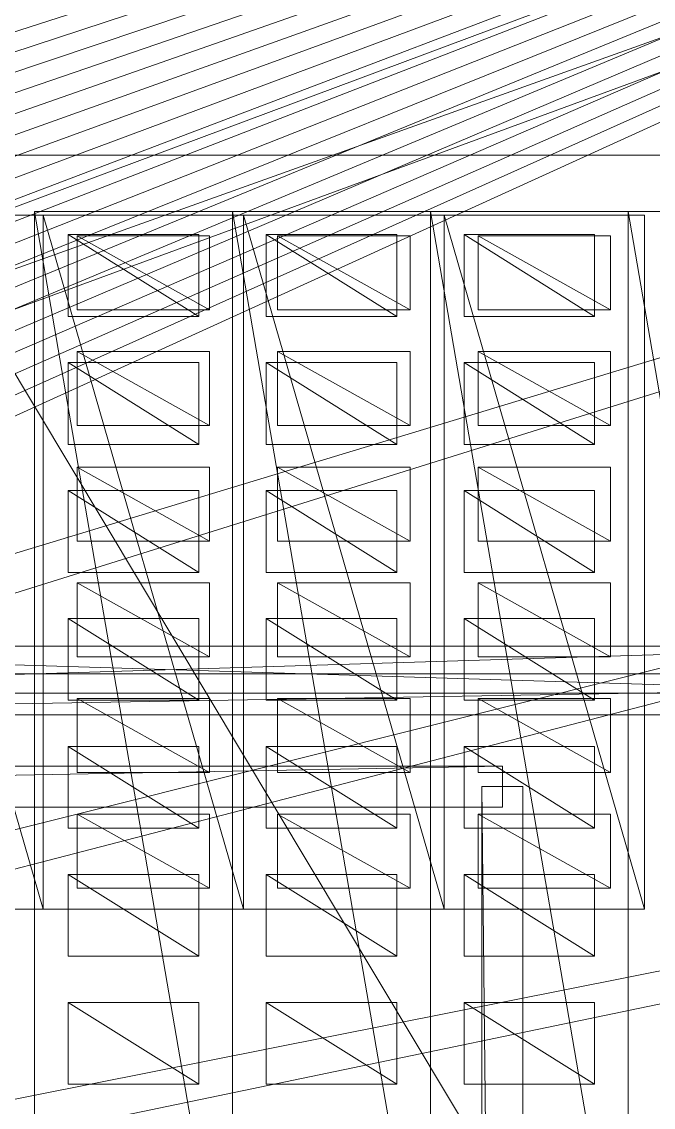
# Model space of a CAD drawing. Header units: millimetres. Extents: x -207 to 60078, y -249 to 35796.
# Drawn here: x 39077 to 42151, y 22856 to 28140 of the extents above; entities that cross this region are included whole.
import ezdxf

# ---------------------------------------------------------------- set-up
doc = ezdxf.new("R2010")
doc.units = ezdxf.units.MM
for name, color, linetype, lineweight, true_color in [('F01_SLABS', 7, 'Continuous', 18, 0xa6b7af), ('F01_WALLS', 7, 'Continuous', 18, 0xc4ccd5), ('F02_SLABS', 7, 'Continuous', 18, 0xa6b7af), ('F02_WALLS', 7, 'Continuous', 18, 0xc4ccd5), ('F03_SEATING', 7, 'Continuous', 18, 0xac5052), ('F03_SLABS', 7, 'Continuous', 18, 0xa6b7af), ('F04_SEATING', 7, 'Continuous', 18, 0xac5052), ('F04_SLABS', 7, 'Continuous', 18, 0xa6b7af), ('F07_SLABS', 7, 'Continuous', 18, 0xa6b7af), ('F07_WALLS', 7, 'Continuous', 18, 0xc4ccd5), ('F08_SLABS', 7, 'Continuous', 18, 0xa6b7af)]:
    doc.layers.add(name, color=color, linetype=linetype, lineweight=lineweight, true_color=true_color)

msp = doc.modelspace()

# ---------------------------------------------------------------- meshes
at = {"layer": 'F01_SLABS'}
mesh = msp.add_polyface(dxfattribs=at)
corners = [(20499.3, 19563.1, -240), (20406.2, 19899.4, -240), (60000, 31910.1, -240), (20499.3, 19563.1), (60000, 31910.1), (20406.2, 19899.4), (20296.7, 20230.8, -240), (60000, 34436.8, -240), (60000, 34436.8), (20296.7, 20230.8), (20171.1, 20556.3, -240), (56562.5, 35630.1, -240), (56562.5, 35630.1), (20171.1, 20556.3), (20029.7, 20875.4, -240), (51226.1, 35630.1, -240), (51226.1, 35630.1), (20029.7, 20875.4), (19872.8, 21187.1, -240), (46893.9, 35630.1, -240), (46893.9, 35630.1), (19872.8, 21187.1), (19700.8, 21490.7, -240), (43291.1, 35630.1, -240), (43291.1, 35630.1), (19700.8, 21490.7), (19514.1, 21785.5, -240), (40234.1, 35630.1, -240), (40234.1, 35630.1), (19514.1, 21785.5), (19313.2, 22070.8, -240), (37595.9, 35630.1, -240), (37595.9, 35630.1), (19313.2, 22070.8), (19098.5, 22345.9, -240), (35285.4, 35630.1, -240), (35285.4, 35630.1), (19098.5, 22345.9), (18870.6, 22610.1, -240), (33236, 35630.1, -240), (33236, 35630.1), (18870.6, 22610.1), (18630, 22862.9, -240), (31397.3, 35630.1, -240), (31397.3, 35630.1), (18630, 22862.9), (18377.2, 23103.5, -240), (29730.8, 35630.1, -240), (29730.8, 35630.1), (18377.2, 23103.5), (18113, 23331.4, -240), (28206.3, 35630.1, -240), (28206.3, 35630.1), (18113, 23331.4), (26800.1, 35630.1, -240), (26800.1, 35630.1), (17837.9, 23546.1, -240), (25492.7, 35630.1, -240), (17837.9, 23546.1), (25492.7, 35630.1), (17552.6, 23747, -240), (24268.4, 35630.1, -240), (17552.6, 23747), (24268.4, 35630.1), (17257.8, 23933.7, -240), (23114.1, 35630.1, -240), (17257.8, 23933.7), (23114.1, 35630.1), (22018.9, 35630.1, -240), (22018.9, 35630.1), (20973.5, 35630.1), (20406.2, 15771.8), (60000, 6213.7), (20499.3, 16108.1)]
mesh.append_faces([[corners[k] for k in face] for face in [(0, 1, 2), (3, 4, 5), (1, 6, 7), (5, 8, 9), (6, 10, 11), (9, 12, 13), (10, 14, 15), (13, 16, 17), (14, 18, 19), (17, 20, 21), (18, 22, 23), (21, 24, 25), (22, 26, 27), (25, 28, 29), (26, 30, 31), (26, 31, 27), (29, 28, 32), (29, 32, 33), (30, 34, 35), (30, 35, 31), (33, 32, 36), (33, 36, 37), (34, 38, 39), (34, 39, 35), (37, 36, 40), (37, 40, 41), (38, 42, 43), (38, 43, 39), (41, 40, 44), (41, 44, 45), (39, 43, 44), (39, 44, 40), (42, 46, 47), (42, 47, 43), (45, 44, 48), (45, 48, 49), (43, 47, 48), (43, 48, 44), (46, 50, 51), (46, 51, 47), (49, 48, 52), (49, 52, 53), (47, 51, 52), (47, 52, 48), (50, 54, 51), (53, 52, 55), (51, 54, 55), (51, 55, 52), (56, 57, 54), (58, 55, 59), (54, 57, 59), (54, 59, 55), (60, 61, 57), (62, 59, 63), (57, 61, 63), (57, 63, 59), (64, 65, 61), (66, 63, 67), (61, 65, 67), (61, 67, 63), (65, 68, 69), (65, 69, 67), (68, 70, 69), (71, 72, 73)]])
mesh = msp.add_polyface(dxfattribs=at)
corners = [(20712.3, 17835.6, -240), (20703.8, 18184.5, -240), (60000, 20115, -240), (60000, 17835.6, -240), (20712.3, 17835.6), (60000, 17835.6), (60000, 20115), (20703.8, 18184.5), (20678.1, 18532.5, -240), (60000, 22405.3, -240), (60000, 22405.3), (20678.1, 18532.5), (20635.4, 18878.8, -240), (60000, 24718, -240), (60000, 24718), (20635.4, 18878.8), (20575.7, 19222.6, -240), (60000, 27064.6, -240), (60000, 27064.6), (20575.7, 19222.6), (20499.3, 19563.1, -240), (60000, 29457.5, -240), (60000, 29457.5), (20499.3, 19563.1), (60000, 31910.1, -240), (60000, 31910.1), (20406.2, 19899.4, -240), (60000, 34436.8, -240), (20406.2, 19899.4), (60000, 34436.8), (20296.7, 20230.8, -240), (56562.5, 35630.1, -240), (20296.7, 20230.8), (56562.5, 35630.1), (20171.1, 20556.3, -240), (51226.1, 35630.1, -240), (20171.1, 20556.3), (51226.1, 35630.1), (20029.7, 20875.4, -240), (46893.9, 35630.1, -240), (20029.7, 20875.4), (46893.9, 35630.1), (19872.8, 21187.1, -240), (43291.1, 35630.1, -240), (19872.8, 21187.1), (43291.1, 35630.1), (19700.8, 21490.7, -240), (40234.1, 35630.1, -240), (19700.8, 21490.7), (40234.1, 35630.1), (37595.9, 35630.1, -240), (37595.9, 35630.1), (35285.4, 35630.1, -240), (35285.4, 35630.1), (33236, 35630.1, -240), (33236, 35630.1)]
mesh.append_faces([[corners[k] for k in face] for face in [(0, 1, 2), (0, 2, 3), (4, 5, 6), (4, 6, 7), (3, 2, 6), (3, 6, 5), (1, 8, 9), (1, 9, 2), (7, 6, 10), (7, 10, 11), (2, 9, 10), (2, 10, 6), (8, 12, 13), (8, 13, 9), (11, 10, 14), (11, 14, 15), (9, 13, 14), (9, 14, 10), (12, 16, 17), (12, 17, 13), (15, 14, 18), (15, 18, 19), (13, 17, 18), (13, 18, 14), (16, 20, 21), (16, 21, 17), (19, 18, 22), (19, 22, 23), (17, 21, 22), (17, 22, 18), (20, 24, 21), (23, 22, 25), (21, 24, 25), (21, 25, 22), (26, 27, 24), (28, 25, 29), (24, 27, 29), (24, 29, 25), (30, 31, 27), (32, 29, 33), (27, 31, 33), (27, 33, 29), (34, 35, 31), (36, 33, 37), (31, 35, 37), (31, 37, 33), (38, 39, 35), (40, 37, 41), (35, 39, 41), (35, 41, 37), (42, 43, 39), (44, 41, 45), (39, 43, 45), (39, 45, 41), (46, 47, 43), (48, 45, 49), (43, 47, 49), (43, 49, 45), (47, 50, 51), (47, 51, 49), (50, 52, 53), (50, 53, 51), (52, 54, 55), (52, 55, 53)]])
at = {"layer": 'F01_WALLS'}
mesh = msp.add_polyface(dxfattribs=at)
corners = [(36082.2, 24871.3, 4553.7), (36082.2, 25101.3, 4553.7), (36082.2, 24871.3), (43520.5, 24871.3), (36082.2, 25101.3), (43520.5, 25101.3, 4553.7), (43520.5, 24871.3, 4553.7), (43520.5, 25101.3)]
mesh.append_faces([[corners[k] for k in face] for face in [(0, 1, 2), (3, 0, 2), (2, 1, 4), (4, 3, 2), (0, 5, 1), (6, 0, 3), (6, 5, 0), (1, 5, 4), (7, 3, 4), (4, 5, 7), (7, 6, 3), (5, 6, 7)]])
at = {"layer": 'F02_SLABS'}
mesh = msp.add_polyface(dxfattribs=at)
corners = [(16945.5, 23884.6, 4583.7), (6019.7, 35331.9, 4583.7), (53034.3, 35331.9, 4583.7), (53034.3, 35331.9, 4833.7), (6019.7, 35331.9, 4833.7), (16945.5, 23884.6, 4833.7), (17148.3, 23771.9, 4583.7), (17148.3, 23771.9, 4833.7), (17347.3, 23652.6, 4583.7), (17347.3, 23652.6, 4833.7), (17542.4, 23526.8, 4583.7), (17542.4, 23526.8, 4833.7), (17733.2, 23394.8, 4583.7), (17733.2, 23394.8, 4833.7), (17919.5, 23256.5, 4583.7), (17919.5, 23256.5, 4833.7), (18101.3, 23112.3, 4583.7), (18101.3, 23112.3, 4833.7), (18278.2, 22962.2, 4583.7), (18278.2, 22962.2, 4833.7), (18450.2, 22806.3, 4583.7), (18450.2, 22806.3, 4833.7), (18616.9, 22645, 4583.7), (18616.9, 22645, 4833.7), (18778.3, 22478.2, 4583.7), (18778.3, 22478.2, 4833.7), (18934.1, 22306.3, 4583.7), (18934.1, 22306.3, 4833.7), (19084.3, 22129.3, 4583.7), (19084.3, 22129.3, 4833.7), (19228.5, 21947.6, 4583.7), (53034.3, 32592.9, 4583.7), (53034.3, 32592.9, 4833.7), (19228.5, 21947.6, 4833.7), (19366.7, 21761.2, 4583.7), (19366.7, 21761.2, 4833.7), (19498.8, 21570.4, 4583.7), (19498.8, 21570.4, 4833.7), (19624.5, 21375.4, 4583.7), (19624.5, 21375.4, 4833.7), (19743.8, 21176.3, 4583.7), (20633.2, 18556.4, 4583.7), (20659.7, 18325.8, 4583.7), (20659.7, 18325.8, 4833.7), (20633.2, 18556.4, 4833.7), (20678.7, 18094.6, 4583.7), (20678.7, 18094.6, 4833.7)]
mesh.append_faces([[corners[k] for k in face] for face in [(0, 1, 2), (3, 4, 5), (2, 6, 0), (5, 7, 3), (2, 8, 6), (7, 9, 3), (2, 10, 8), (9, 11, 3), (2, 12, 10), (11, 13, 3), (2, 14, 12), (13, 15, 3), (2, 16, 14), (15, 17, 3), (2, 18, 16), (17, 19, 3), (2, 20, 18), (19, 21, 3), (22, 20, 2), (3, 21, 23), (24, 22, 2), (3, 23, 25), (26, 24, 2), (3, 25, 27), (28, 26, 2), (3, 27, 29), (30, 28, 31), (32, 29, 33), (34, 30, 31), (32, 33, 35), (36, 34, 31), (32, 35, 37), (38, 36, 31), (32, 37, 39), (40, 38, 31), (2, 1, 4, 3), (41, 42, 43, 44), (42, 45, 46, 43)]])
mesh = msp.add_polyface(dxfattribs=at)
corners = [(53034.3, 35331.9, 4583.7), (53034.3, 32592.9, 4583.7), (19084.3, 22129.3, 4583.7), (19084.3, 22129.3, 4833.7), (53034.3, 32592.9, 4833.7), (53034.3, 35331.9, 4833.7), (53321.2, 4099.4, 4583.7), (55083.8, 32592.9, 4583.7), (55083.8, 32592.9, 4833.7), (53321.2, 4099.4, 4833.7), (19624.5, 21375.4, 4833.7), (19743.8, 21176.3, 4833.7), (19856.6, 20973.5, 4583.7), (19743.8, 21176.3, 4583.7), (19856.6, 20973.5, 4833.7), (19962.6, 20767.1, 4583.7), (19962.6, 20767.1, 4833.7), (20061.8, 20557.3, 4583.7), (20061.8, 20557.3, 4833.7), (20154.1, 20344.4, 4583.7), (20154.1, 20344.4, 4833.7), (20239.4, 20128.6, 4583.7), (20239.4, 20128.6, 4833.7), (20317.5, 19910.2, 4583.7), (20317.5, 19910.2, 4833.7), (20388.5, 19689.2, 4583.7), (20388.5, 19689.2, 4833.7), (20452.2, 19466.1, 4583.7), (20452.2, 19466.1, 4833.7), (20508.6, 19241, 4583.7), (20508.6, 19241, 4833.7), (20557.6, 19014.2, 4583.7), (20557.6, 19014.2, 4833.7), (20599.1, 18785.9, 4583.7), (20599.1, 18785.9, 4833.7), (20633.2, 18556.4, 4583.7), (20633.2, 18556.4, 4833.7), (20659.7, 18325.8, 4583.7), (20659.7, 18325.8, 4833.7), (20678.7, 18094.6, 4583.7), (20678.7, 18094.6, 4833.7), (20690.1, 17862.8, 4583.7), (20690.1, 17862.8, 4833.7), (55083.8, 4099.4, 4583.7), (55083.8, 4099.4, 4833.7)]
mesh.append_faces([[corners[k] for k in face] for face in [(0, 1, 2), (3, 4, 5), (6, 1, 7), (8, 4, 9), (4, 10, 11), (12, 13, 1), (4, 11, 14), (15, 12, 1), (4, 14, 16), (17, 15, 1), (4, 16, 18), (19, 17, 1), (4, 18, 20), (21, 19, 1), (4, 20, 22), (23, 21, 1), (4, 22, 24), (25, 23, 1), (4, 24, 26), (27, 25, 1), (4, 26, 28), (29, 27, 1), (4, 28, 30), (31, 29, 1), (4, 30, 32), (33, 31, 1), (4, 32, 34), (35, 33, 1), (4, 34, 36), (37, 35, 1), (4, 36, 38), (39, 37, 1), (4, 38, 40), (41, 39, 1), (4, 40, 42), (43, 7, 8, 44), (7, 1, 4, 8), (1, 0, 5, 4)]])
mesh = msp.add_polyface(dxfattribs=at)
corners = [(55083.8, 32592.9, 4583.7), (55083.8, 4099.4, 4583.7), (53321.2, 4099.4, 4583.7), (53321.2, 4099.4, 4833.7), (55083.8, 4099.4, 4833.7), (55083.8, 32592.9, 4833.7), (53034.3, 32592.9, 4583.7), (20690.1, 17862.8, 4583.7), (20690.1, 17862.8, 4833.7), (53034.3, 32592.9, 4833.7), (19228.5, 13314, 4583.7), (53321.2, 134.1, 4583.7), (53321.2, 134.1, 4833.7), (19228.5, 13314, 4833.7), (19962.6, 14494.5, 4583.7), (20061.8, 14704.2, 4583.7), (20154.1, 14917.1, 4583.7), (20154.1, 14917.1, 4833.7), (20061.8, 14704.2, 4833.7), (20239.4, 15132.9, 4583.7), (20239.4, 15132.9, 4833.7), (20317.5, 15351.4, 4583.7), (20317.5, 15351.4, 4833.7), (20388.5, 15572.3, 4583.7), (20388.5, 15572.3, 4833.7), (20452.2, 15795.5, 4583.7), (20452.2, 15795.5, 4833.7), (20508.6, 16020.6, 4583.7), (20508.6, 16020.6, 4833.7), (20557.6, 16247.4, 4583.7), (20557.6, 16247.4, 4833.7), (20599.1, 16475.7, 4583.7), (20599.1, 16475.7, 4833.7), (20633.2, 16705.2, 4583.7), (20633.2, 16705.2, 4833.7), (20659.7, 16935.7, 4583.7), (20659.7, 16935.7, 4833.7), (20678.7, 17167, 4583.7), (20678.7, 17167, 4833.7), (20690.1, 17398.8, 4583.7), (20690.1, 17398.8, 4833.7), (20693.9, 17630.8, 4583.7), (20693.9, 17630.8, 4833.7), (9708.8, 134.1, 4583.7), (9708.8, 134.1, 4833.7)]
mesh.append_faces([[corners[k] for k in face] for face in [(0, 1, 2), (3, 4, 5), (6, 2, 7), (8, 3, 9), (10, 2, 11), (12, 3, 13), (14, 15, 2), (15, 16, 2), (3, 17, 18), (16, 19, 2), (3, 20, 17), (19, 21, 2), (3, 22, 20), (21, 23, 2), (3, 24, 22), (23, 25, 2), (3, 26, 24), (25, 27, 2), (3, 28, 26), (27, 29, 2), (3, 30, 28), (29, 31, 2), (3, 32, 30), (31, 33, 2), (3, 34, 32), (33, 35, 2), (3, 36, 34), (35, 37, 2), (3, 38, 36), (37, 39, 2), (3, 40, 38), (7, 2, 41), (42, 3, 8), (39, 41, 2), (3, 42, 40), (43, 11, 12, 44), (11, 2, 3, 12), (2, 1, 4, 3)]])
at = {"layer": 'F02_WALLS'}
mesh = msp.add_polyface(dxfattribs=at)
corners = [(35900.8, 24966.6, 4833.7), (47582.7, 24966.6, 4833.7), (35900.8, 24766.6, 4833.7), (35900.8, 24766.6, 9511.3), (47582.7, 24966.6, 9511.3), (35900.8, 24966.6, 9511.3), (47582.7, 24766.6, 4833.7), (47582.7, 24766.6, 9511.3)]
mesh.append_faces([[corners[k] for k in face] for face in [(0, 1, 2), (3, 4, 5), (6, 2, 1), (4, 3, 7), (2, 6, 7, 3), (6, 1, 4, 7), (1, 0, 5, 4), (0, 2, 3, 5)]])
at = {"layer": 'F03_SEATING'}
mesh = msp.add_polyface(dxfattribs=at)
corners = [(39990.8, 27097.4, 11741.3), (39990.8, 26737.1, 11741.3), (39346.7, 27097.4, 11741.3), (39346.7, 27097.4, 11861.3), (39990.8, 26737.1, 11861.3), (39990.8, 27097.4, 11861.3), (39346.7, 26737.1, 11741.3), (39346.7, 26737.1, 11861.3)]
mesh.append_faces([[corners[k] for k in face] for face in [(0, 1, 2), (3, 4, 5), (6, 2, 1), (4, 3, 7), (2, 6, 7, 3), (6, 1, 4, 7), (1, 0, 5, 4), (0, 2, 3, 5)]])
mesh = msp.add_polyface(dxfattribs=at)
corners = [(40966.8, 27097.4, 11841.3), (40966.8, 26737.1, 11841.3), (40322.6, 27097.4, 11841.3), (40322.6, 27097.4, 11961.3), (40966.8, 26737.1, 11961.3), (40966.8, 27097.4, 11961.3), (40322.6, 26737.1, 11841.3), (40322.6, 26737.1, 11961.3)]
mesh.append_faces([[corners[k] for k in face] for face in [(0, 1, 2), (3, 4, 5), (6, 2, 1), (4, 3, 7), (2, 6, 7, 3), (6, 1, 4, 7), (1, 0, 5, 4), (0, 2, 3, 5)]])
mesh = msp.add_polyface(dxfattribs=at)
corners = [(41942.8, 27097.4, 11941.3), (41942.8, 26737.1, 11941.3), (41298.6, 27097.4, 11941.3), (41298.6, 27097.4, 12061.3), (41942.8, 26737.1, 12061.3), (41942.8, 27097.4, 12061.3), (41298.6, 26737.1, 11941.3), (41298.6, 26737.1, 12061.3)]
mesh.append_faces([[corners[k] for k in face] for face in [(0, 1, 2), (3, 4, 5), (6, 2, 1), (4, 3, 7), (2, 6, 7, 3), (6, 1, 4, 7), (1, 0, 5, 4), (0, 2, 3, 5)]])
mesh = msp.add_polyface(dxfattribs=at)
corners = [(39990.8, 26534.4, 11741.3), (39990.8, 26174.1, 11741.3), (39346.7, 26534.4, 11741.3), (39346.7, 26534.4, 11861.3), (39990.8, 26174.1, 11861.3), (39990.8, 26534.4, 11861.3), (39346.7, 26174.1, 11741.3), (39346.7, 26174.1, 11861.3)]
mesh.append_faces([[corners[k] for k in face] for face in [(0, 1, 2), (3, 4, 5), (6, 2, 1), (4, 3, 7), (2, 6, 7, 3), (6, 1, 4, 7), (1, 0, 5, 4), (0, 2, 3, 5)]])
mesh = msp.add_polyface(dxfattribs=at)
corners = [(40966.8, 26534.4, 11841.3), (40966.8, 26174.1, 11841.3), (40322.6, 26534.4, 11841.3), (40322.6, 26534.4, 11961.3), (40966.8, 26174.1, 11961.3), (40966.8, 26534.4, 11961.3), (40322.6, 26174.1, 11841.3), (40322.6, 26174.1, 11961.3)]
mesh.append_faces([[corners[k] for k in face] for face in [(0, 1, 2), (3, 4, 5), (6, 2, 1), (4, 3, 7), (2, 6, 7, 3), (6, 1, 4, 7), (1, 0, 5, 4), (0, 2, 3, 5)]])
mesh = msp.add_polyface(dxfattribs=at)
corners = [(41942.8, 26534.4, 11941.3), (41942.8, 26174.1, 11941.3), (41298.6, 26534.4, 11941.3), (41298.6, 26534.4, 12061.3), (41942.8, 26174.1, 12061.3), (41942.8, 26534.4, 12061.3), (41298.6, 26174.1, 11941.3), (41298.6, 26174.1, 12061.3)]
mesh.append_faces([[corners[k] for k in face] for face in [(0, 1, 2), (3, 4, 5), (6, 2, 1), (4, 3, 7), (2, 6, 7, 3), (6, 1, 4, 7), (1, 0, 5, 4), (0, 2, 3, 5)]])
mesh = msp.add_polyface(dxfattribs=at)
corners = [(39990.8, 25971.5, 11741.3), (39990.8, 25611.2, 11741.3), (39346.7, 25971.5, 11741.3), (39346.7, 25971.5, 11861.3), (39990.8, 25611.2, 11861.3), (39990.8, 25971.5, 11861.3), (39346.7, 25611.2, 11741.3), (39346.7, 25611.2, 11861.3)]
mesh.append_faces([[corners[k] for k in face] for face in [(0, 1, 2), (3, 4, 5), (6, 2, 1), (4, 3, 7), (2, 6, 7, 3), (6, 1, 4, 7), (1, 0, 5, 4), (0, 2, 3, 5)]])
mesh = msp.add_polyface(dxfattribs=at)
corners = [(40966.8, 25971.5, 11841.3), (40966.8, 25611.2, 11841.3), (40322.6, 25971.5, 11841.3), (40322.6, 25971.5, 11961.3), (40966.8, 25611.2, 11961.3), (40966.8, 25971.5, 11961.3), (40322.6, 25611.2, 11841.3), (40322.6, 25611.2, 11961.3)]
mesh.append_faces([[corners[k] for k in face] for face in [(0, 1, 2), (3, 4, 5), (6, 2, 1), (4, 3, 7), (2, 6, 7, 3), (6, 1, 4, 7), (1, 0, 5, 4), (0, 2, 3, 5)]])
mesh = msp.add_polyface(dxfattribs=at)
corners = [(41942.8, 25971.5, 11941.3), (41942.8, 25611.2, 11941.3), (41298.6, 25971.5, 11941.3), (41298.6, 25971.5, 12061.3), (41942.8, 25611.2, 12061.3), (41942.8, 25971.5, 12061.3), (41298.6, 25611.2, 11941.3), (41298.6, 25611.2, 12061.3)]
mesh.append_faces([[corners[k] for k in face] for face in [(0, 1, 2), (3, 4, 5), (6, 2, 1), (4, 3, 7), (2, 6, 7, 3), (6, 1, 4, 7), (1, 0, 5, 4), (0, 2, 3, 5)]])
mesh = msp.add_polyface(dxfattribs=at)
corners = [(39990.8, 25408.5, 11741.3), (39990.8, 25048.2, 11741.3), (39346.7, 25408.5, 11741.3), (39346.7, 25408.5, 11861.3), (39990.8, 25048.2, 11861.3), (39990.8, 25408.5, 11861.3), (39346.7, 25048.2, 11741.3), (39346.7, 25048.2, 11861.3)]
mesh.append_faces([[corners[k] for k in face] for face in [(0, 1, 2), (3, 4, 5), (6, 2, 1), (4, 3, 7), (2, 6, 7, 3), (6, 1, 4, 7), (1, 0, 5, 4), (0, 2, 3, 5)]])
mesh = msp.add_polyface(dxfattribs=at)
corners = [(40966.8, 25408.5, 11841.3), (40966.8, 25048.2, 11841.3), (40322.6, 25408.5, 11841.3), (40322.6, 25408.5, 11961.3), (40966.8, 25048.2, 11961.3), (40966.8, 25408.5, 11961.3), (40322.6, 25048.2, 11841.3), (40322.6, 25048.2, 11961.3)]
mesh.append_faces([[corners[k] for k in face] for face in [(0, 1, 2), (3, 4, 5), (6, 2, 1), (4, 3, 7), (2, 6, 7, 3), (6, 1, 4, 7), (1, 0, 5, 4), (0, 2, 3, 5)]])
mesh = msp.add_polyface(dxfattribs=at)
corners = [(41942.8, 25408.5, 11941.3), (41942.8, 25048.2, 11941.3), (41298.6, 25408.5, 11941.3), (41298.6, 25408.5, 12061.3), (41942.8, 25048.2, 12061.3), (41942.8, 25408.5, 12061.3), (41298.6, 25048.2, 11941.3), (41298.6, 25048.2, 12061.3)]
mesh.append_faces([[corners[k] for k in face] for face in [(0, 1, 2), (3, 4, 5), (6, 2, 1), (4, 3, 7), (2, 6, 7, 3), (6, 1, 4, 7), (1, 0, 5, 4), (0, 2, 3, 5)]])
mesh = msp.add_polyface(dxfattribs=at)
corners = [(39990.8, 24845.5, 11741.3), (39990.8, 24485.2, 11741.3), (39346.7, 24845.5, 11741.3), (39346.7, 24845.5, 11861.3), (39990.8, 24485.2, 11861.3), (39990.8, 24845.5, 11861.3), (39346.7, 24485.2, 11741.3), (39346.7, 24485.2, 11861.3)]
mesh.append_faces([[corners[k] for k in face] for face in [(0, 1, 2), (3, 4, 5), (6, 2, 1), (4, 3, 7), (2, 6, 7, 3), (6, 1, 4, 7), (1, 0, 5, 4), (0, 2, 3, 5)]])
mesh = msp.add_polyface(dxfattribs=at)
corners = [(40966.8, 24845.5, 11841.3), (40966.8, 24485.2, 11841.3), (40322.6, 24845.5, 11841.3), (40322.6, 24845.5, 11961.3), (40966.8, 24485.2, 11961.3), (40966.8, 24845.5, 11961.3), (40322.6, 24485.2, 11841.3), (40322.6, 24485.2, 11961.3)]
mesh.append_faces([[corners[k] for k in face] for face in [(0, 1, 2), (3, 4, 5), (6, 2, 1), (4, 3, 7), (2, 6, 7, 3), (6, 1, 4, 7), (1, 0, 5, 4), (0, 2, 3, 5)]])
mesh = msp.add_polyface(dxfattribs=at)
corners = [(41942.8, 24845.5, 11941.3), (41942.8, 24485.2, 11941.3), (41298.6, 24845.5, 11941.3), (41298.6, 24845.5, 12061.3), (41942.8, 24485.2, 12061.3), (41942.8, 24845.5, 12061.3), (41298.6, 24485.2, 11941.3), (41298.6, 24485.2, 12061.3)]
mesh.append_faces([[corners[k] for k in face] for face in [(0, 1, 2), (3, 4, 5), (6, 2, 1), (4, 3, 7), (2, 6, 7, 3), (6, 1, 4, 7), (1, 0, 5, 4), (0, 2, 3, 5)]])
mesh = msp.add_polyface(dxfattribs=at)
corners = [(39990.8, 24282.6, 11741.3), (39990.8, 23922.3, 11741.3), (39346.7, 24282.6, 11741.3), (39346.7, 24282.6, 11861.3), (39990.8, 23922.3, 11861.3), (39990.8, 24282.6, 11861.3), (39346.7, 23922.3, 11741.3), (39346.7, 23922.3, 11861.3)]
mesh.append_faces([[corners[k] for k in face] for face in [(0, 1, 2), (3, 4, 5), (6, 2, 1), (4, 3, 7), (2, 6, 7, 3), (6, 1, 4, 7), (1, 0, 5, 4), (0, 2, 3, 5)]])
mesh = msp.add_polyface(dxfattribs=at)
corners = [(40966.8, 24282.6, 11841.3), (40966.8, 23922.3, 11841.3), (40322.6, 24282.6, 11841.3), (40322.6, 24282.6, 11961.3), (40966.8, 23922.3, 11961.3), (40966.8, 24282.6, 11961.3), (40322.6, 23922.3, 11841.3), (40322.6, 23922.3, 11961.3)]
mesh.append_faces([[corners[k] for k in face] for face in [(0, 1, 2), (3, 4, 5), (6, 2, 1), (4, 3, 7), (2, 6, 7, 3), (6, 1, 4, 7), (1, 0, 5, 4), (0, 2, 3, 5)]])
mesh = msp.add_polyface(dxfattribs=at)
corners = [(41942.8, 24282.6, 11941.3), (41942.8, 23922.3, 11941.3), (41298.6, 24282.6, 11941.3), (41298.6, 24282.6, 12061.3), (41942.8, 23922.3, 12061.3), (41942.8, 24282.6, 12061.3), (41298.6, 23922.3, 11941.3), (41298.6, 23922.3, 12061.3)]
mesh.append_faces([[corners[k] for k in face] for face in [(0, 1, 2), (3, 4, 5), (6, 2, 1), (4, 3, 7), (2, 6, 7, 3), (6, 1, 4, 7), (1, 0, 5, 4), (0, 2, 3, 5)]])
at = {"layer": 'F03_SLABS'}
mesh = msp.add_polyface(dxfattribs=at)
corners = [(55168.7, 3554.2, 9541.3), (53452.5, 3554.2, 9541.3), (43531.9, 27490.6, 9541.3), (43531.9, 27490.6, 9791.3), (53452.5, 3554.2, 9791.3), (55168.7, 3554.2, 9791.3), (53452.5, 259.8, 9541.3), (9793.6, 259.8, 9541.3), (22476.8, 5972.9, 9541.3), (22476.8, 5972.9, 9791.3), (9793.6, 259.8, 9791.3), (53452.5, 259.8, 9791.3), (43531.9, 5972.9, 9541.3), (43531.9, 5972.9, 9791.3), (4728.6, 4471.6, 9541.3), (4728.6, 4471.6, 9791.3), (3891.5, 32828.4, 9541.3), (22476.8, 27490.6, 9541.3), (22476.8, 27490.6, 9791.3), (3891.5, 32828.4, 9791.3), (53368.7, 35372.1, 9541.3), (53368.7, 32369.6, 9541.3), (53368.7, 32369.6, 9791.3), (53368.7, 35372.1, 9791.3), (55168.7, 32369.6, 9541.3), (55168.7, 32369.6, 9791.3), (5984.4, 35372.1, 9541.3), (5984.4, 35372.1, 9791.3)]
mesh.append_faces([[corners[k] for k in face] for face in [(0, 1, 2), (3, 4, 5), (6, 7, 8), (9, 10, 11), (8, 12, 6), (11, 13, 9), (8, 7, 14), (15, 10, 9), (14, 16, 17), (18, 19, 15), (20, 21, 2), (3, 22, 23), (2, 24, 0), (5, 25, 3), (12, 1, 6), (11, 4, 13), (14, 17, 8), (9, 18, 15), (20, 2, 17), (18, 3, 23), (1, 12, 2), (3, 13, 4), (17, 16, 26), (27, 19, 18), (2, 21, 24), (25, 22, 3), (17, 26, 20), (23, 27, 18), (20, 26, 27, 23), (26, 16, 19, 27), (16, 14, 15, 19), (14, 7, 10, 15), (7, 6, 11, 10), (6, 1, 4, 11), (1, 0, 5, 4), (0, 24, 25, 5), (24, 21, 22, 25), (21, 20, 23, 22), (8, 17, 18, 9), (17, 2, 3, 18), (2, 12, 13, 3), (12, 8, 9, 13)]])
mesh = msp.add_polyface(dxfattribs=at)
corners = [(43531.9, 27490.6, 9541.3), (43531.9, 5972.9, 9541.3), (22476.8, 27490.6, 9541.3), (22476.8, 27490.6, 9791.3), (43531.9, 5972.9, 9791.3), (43531.9, 27490.6, 9791.3), (22476.8, 5972.9, 9541.3), (22476.8, 5972.9, 9791.3)]
mesh.append_faces([[corners[k] for k in face] for face in [(0, 1, 2), (3, 4, 5), (6, 2, 1), (4, 3, 7), (2, 6, 7, 3), (6, 1, 4, 7), (1, 0, 5, 4), (0, 2, 3, 5)]])
mesh = msp.add_polyface(dxfattribs=at)
corners = [(39180.8, 27198.7, 9541.3), (39180.8, 23820.9, 9541.3), (38204.8, 27198.7, 9541.3), (38204.8, 27198.7, 11291.3), (39180.8, 23820.9, 11291.3), (39180.8, 27198.7, 11291.3), (38204.8, 23820.9, 9541.3), (38204.8, 23820.9, 11291.3)]
mesh.append_faces([[corners[k] for k in face] for face in [(0, 1, 2), (3, 4, 5), (6, 2, 1), (4, 3, 7), (2, 6, 7, 3), (6, 1, 4, 7), (1, 0, 5, 4), (0, 2, 3, 5)]])
mesh = msp.add_polyface(dxfattribs=at)
corners = [(40156.7, 27198.7, 9541.3), (40156.7, 23820.9, 9541.3), (39180.8, 27198.7, 9541.3), (39180.8, 27198.7, 11391.3), (40156.7, 23820.9, 11391.3), (40156.7, 27198.7, 11391.3), (39180.8, 23820.9, 9541.3), (39180.8, 23820.9, 11391.3)]
mesh.append_faces([[corners[k] for k in face] for face in [(0, 1, 2), (3, 4, 5), (6, 2, 1), (4, 3, 7), (2, 6, 7, 3), (6, 1, 4, 7), (1, 0, 5, 4), (0, 2, 3, 5)]])
mesh = msp.add_polyface(dxfattribs=at)
corners = [(41132.7, 27198.7, 9541.3), (41132.7, 23820.9, 9541.3), (40156.7, 27198.7, 9541.3), (40156.7, 27198.7, 11491.3), (41132.7, 23820.9, 11491.3), (41132.7, 27198.7, 11491.3), (40156.7, 23820.9, 9541.3), (40156.7, 23820.9, 11491.3)]
mesh.append_faces([[corners[k] for k in face] for face in [(0, 1, 2), (3, 4, 5), (6, 2, 1), (4, 3, 7), (2, 6, 7, 3), (6, 1, 4, 7), (1, 0, 5, 4), (0, 2, 3, 5)]])
mesh = msp.add_polyface(dxfattribs=at)
corners = [(42108.7, 27198.7, 9541.3), (42108.7, 23820.9, 9541.3), (41132.7, 27198.7, 9541.3), (41132.7, 27198.7, 11591.3), (42108.7, 23820.9, 11591.3), (42108.7, 27198.7, 11591.3), (41132.7, 23820.9, 9541.3), (41132.7, 23820.9, 11591.3)]
mesh.append_faces([[corners[k] for k in face] for face in [(0, 1, 2), (3, 4, 5), (6, 2, 1), (4, 3, 7), (2, 6, 7, 3), (6, 1, 4, 7), (1, 0, 5, 4), (0, 2, 3, 5)]])
at = {"layer": 'F04_SEATING'}
mesh = msp.add_polyface(dxfattribs=at)
corners = [(39938.9, 27104.5, 14479.2), (39938.9, 26705.9, 14479.2), (39303.2, 27104.5, 14479.2), (39303.2, 27104.5, 14599.2), (39938.9, 26705.9, 14599.2), (39938.9, 27104.5, 14599.2), (39303.2, 26705.9, 14479.2), (39303.2, 26705.9, 14599.2)]
mesh.append_faces([[corners[k] for k in face] for face in [(0, 1, 2), (3, 4, 5), (6, 2, 1), (4, 3, 7), (2, 6, 7, 3), (6, 1, 4, 7), (1, 0, 5, 4), (0, 2, 3, 5)]])
mesh = msp.add_polyface(dxfattribs=at)
corners = [(40902.1, 27104.5, 14904.2), (40902.1, 26705.9, 14904.2), (40266.4, 27104.5, 14904.2), (40266.4, 27104.5, 15024.2), (40902.1, 26705.9, 15024.2), (40902.1, 27104.5, 15024.2), (40266.4, 26705.9, 14904.2), (40266.4, 26705.9, 15024.2)]
mesh.append_faces([[corners[k] for k in face] for face in [(0, 1, 2), (3, 4, 5), (6, 2, 1), (4, 3, 7), (2, 6, 7, 3), (6, 1, 4, 7), (1, 0, 5, 4), (0, 2, 3, 5)]])
mesh = msp.add_polyface(dxfattribs=at)
corners = [(41865.4, 27104.5, 15329.2), (41865.4, 26705.9, 15329.2), (41229.6, 27104.5, 15329.2), (41229.6, 27104.5, 15449.2), (41865.4, 26705.9, 15449.2), (41865.4, 27104.5, 15449.2), (41229.6, 26705.9, 15329.2), (41229.6, 26705.9, 15449.2)]
mesh.append_faces([[corners[k] for k in face] for face in [(0, 1, 2), (3, 4, 5), (6, 2, 1), (4, 3, 7), (2, 6, 7, 3), (6, 1, 4, 7), (1, 0, 5, 4), (0, 2, 3, 5)]])
mesh = msp.add_polyface(dxfattribs=at)
corners = [(39938.9, 26481.6, 14479.2), (39938.9, 26082.9, 14479.2), (39303.2, 26481.6, 14479.2), (39303.2, 26481.6, 14599.2), (39938.9, 26082.9, 14599.2), (39938.9, 26481.6, 14599.2), (39303.2, 26082.9, 14479.2), (39303.2, 26082.9, 14599.2)]
mesh.append_faces([[corners[k] for k in face] for face in [(0, 1, 2), (3, 4, 5), (6, 2, 1), (4, 3, 7), (2, 6, 7, 3), (6, 1, 4, 7), (1, 0, 5, 4), (0, 2, 3, 5)]])
mesh = msp.add_polyface(dxfattribs=at)
corners = [(40902.1, 26481.6, 14904.2), (40902.1, 26082.9, 14904.2), (40266.4, 26481.6, 14904.2), (40266.4, 26481.6, 15024.2), (40902.1, 26082.9, 15024.2), (40902.1, 26481.6, 15024.2), (40266.4, 26082.9, 14904.2), (40266.4, 26082.9, 15024.2)]
mesh.append_faces([[corners[k] for k in face] for face in [(0, 1, 2), (3, 4, 5), (6, 2, 1), (4, 3, 7), (2, 6, 7, 3), (6, 1, 4, 7), (1, 0, 5, 4), (0, 2, 3, 5)]])
mesh = msp.add_polyface(dxfattribs=at)
corners = [(41865.4, 26481.6, 15329.2), (41865.4, 26082.9, 15329.2), (41229.6, 26481.6, 15329.2), (41229.6, 26481.6, 15449.2), (41865.4, 26082.9, 15449.2), (41865.4, 26481.6, 15449.2), (41229.6, 26082.9, 15329.2), (41229.6, 26082.9, 15449.2)]
mesh.append_faces([[corners[k] for k in face] for face in [(0, 1, 2), (3, 4, 5), (6, 2, 1), (4, 3, 7), (2, 6, 7, 3), (6, 1, 4, 7), (1, 0, 5, 4), (0, 2, 3, 5)]])
mesh = msp.add_polyface(dxfattribs=at)
corners = [(39938.9, 25858.7, 14479.2), (39938.9, 25460, 14479.2), (39303.2, 25858.7, 14479.2), (39303.2, 25858.7, 14599.2), (39938.9, 25460, 14599.2), (39938.9, 25858.7, 14599.2), (39303.2, 25460, 14479.2), (39303.2, 25460, 14599.2)]
mesh.append_faces([[corners[k] for k in face] for face in [(0, 1, 2), (3, 4, 5), (6, 2, 1), (4, 3, 7), (2, 6, 7, 3), (6, 1, 4, 7), (1, 0, 5, 4), (0, 2, 3, 5)]])
mesh = msp.add_polyface(dxfattribs=at)
corners = [(40902.1, 25858.7, 14904.2), (40902.1, 25460, 14904.2), (40266.4, 25858.7, 14904.2), (40266.4, 25858.7, 15024.2), (40902.1, 25460, 15024.2), (40902.1, 25858.7, 15024.2), (40266.4, 25460, 14904.2), (40266.4, 25460, 15024.2)]
mesh.append_faces([[corners[k] for k in face] for face in [(0, 1, 2), (3, 4, 5), (6, 2, 1), (4, 3, 7), (2, 6, 7, 3), (6, 1, 4, 7), (1, 0, 5, 4), (0, 2, 3, 5)]])
mesh = msp.add_polyface(dxfattribs=at)
corners = [(41865.4, 25858.7, 15329.2), (41865.4, 25460, 15329.2), (41229.6, 25858.7, 15329.2), (41229.6, 25858.7, 15449.2), (41865.4, 25460, 15449.2), (41865.4, 25858.7, 15449.2), (41229.6, 25460, 15329.2), (41229.6, 25460, 15449.2)]
mesh.append_faces([[corners[k] for k in face] for face in [(0, 1, 2), (3, 4, 5), (6, 2, 1), (4, 3, 7), (2, 6, 7, 3), (6, 1, 4, 7), (1, 0, 5, 4), (0, 2, 3, 5)]])
mesh = msp.add_polyface(dxfattribs=at)
corners = [(39938.9, 25235.8, 14479.2), (39938.9, 24837.1, 14479.2), (39303.2, 25235.8, 14479.2), (39303.2, 25235.8, 14599.2), (39938.9, 24837.1, 14599.2), (39938.9, 25235.8, 14599.2), (39303.2, 24837.1, 14479.2), (39303.2, 24837.1, 14599.2)]
mesh.append_faces([[corners[k] for k in face] for face in [(0, 1, 2), (3, 4, 5), (6, 2, 1), (4, 3, 7), (2, 6, 7, 3), (6, 1, 4, 7), (1, 0, 5, 4), (0, 2, 3, 5)]])
mesh = msp.add_polyface(dxfattribs=at)
corners = [(40902.1, 25235.8, 14904.2), (40902.1, 24837.1, 14904.2), (40266.4, 25235.8, 14904.2), (40266.4, 25235.8, 15024.2), (40902.1, 24837.1, 15024.2), (40902.1, 25235.8, 15024.2), (40266.4, 24837.1, 14904.2), (40266.4, 24837.1, 15024.2)]
mesh.append_faces([[corners[k] for k in face] for face in [(0, 1, 2), (3, 4, 5), (6, 2, 1), (4, 3, 7), (2, 6, 7, 3), (6, 1, 4, 7), (1, 0, 5, 4), (0, 2, 3, 5)]])
mesh = msp.add_polyface(dxfattribs=at)
corners = [(41865.4, 25235.8, 15329.2), (41865.4, 24837.1, 15329.2), (41229.6, 25235.8, 15329.2), (41229.6, 25235.8, 15449.2), (41865.4, 24837.1, 15449.2), (41865.4, 25235.8, 15449.2), (41229.6, 24837.1, 15329.2), (41229.6, 24837.1, 15449.2)]
mesh.append_faces([[corners[k] for k in face] for face in [(0, 1, 2), (3, 4, 5), (6, 2, 1), (4, 3, 7), (2, 6, 7, 3), (6, 1, 4, 7), (1, 0, 5, 4), (0, 2, 3, 5)]])
mesh = msp.add_polyface(dxfattribs=at)
corners = [(39938.9, 24612.9, 14479.2), (39938.9, 24214.2, 14479.2), (39303.2, 24612.9, 14479.2), (39303.2, 24612.9, 14599.2), (39938.9, 24214.2, 14599.2), (39938.9, 24612.9, 14599.2), (39303.2, 24214.2, 14479.2), (39303.2, 24214.2, 14599.2)]
mesh.append_faces([[corners[k] for k in face] for face in [(0, 1, 2), (3, 4, 5), (6, 2, 1), (4, 3, 7), (2, 6, 7, 3), (6, 1, 4, 7), (1, 0, 5, 4), (0, 2, 3, 5)]])
mesh = msp.add_polyface(dxfattribs=at)
corners = [(40902.1, 24612.9, 14904.2), (40902.1, 24214.2, 14904.2), (40266.4, 24612.9, 14904.2), (40266.4, 24612.9, 15024.2), (40902.1, 24214.2, 15024.2), (40902.1, 24612.9, 15024.2), (40266.4, 24214.2, 14904.2), (40266.4, 24214.2, 15024.2)]
mesh.append_faces([[corners[k] for k in face] for face in [(0, 1, 2), (3, 4, 5), (6, 2, 1), (4, 3, 7), (2, 6, 7, 3), (6, 1, 4, 7), (1, 0, 5, 4), (0, 2, 3, 5)]])
mesh = msp.add_polyface(dxfattribs=at)
corners = [(41865.4, 24612.9, 15329.2), (41865.4, 24214.2, 15329.2), (41229.6, 24612.9, 15329.2), (41229.6, 24612.9, 15449.2), (41865.4, 24214.2, 15449.2), (41865.4, 24612.9, 15449.2), (41229.6, 24214.2, 15329.2), (41229.6, 24214.2, 15449.2)]
mesh.append_faces([[corners[k] for k in face] for face in [(0, 1, 2), (3, 4, 5), (6, 2, 1), (4, 3, 7), (2, 6, 7, 3), (6, 1, 4, 7), (1, 0, 5, 4), (0, 2, 3, 5)]])
mesh = msp.add_polyface(dxfattribs=at)
corners = [(39938.9, 23989.9, 14479.2), (39938.9, 23591.3, 14479.2), (39303.2, 23989.9, 14479.2), (39303.2, 23989.9, 14599.2), (39938.9, 23591.3, 14599.2), (39938.9, 23989.9, 14599.2), (39303.2, 23591.3, 14479.2), (39303.2, 23591.3, 14599.2)]
mesh.append_faces([[corners[k] for k in face] for face in [(0, 1, 2), (3, 4, 5), (6, 2, 1), (4, 3, 7), (2, 6, 7, 3), (6, 1, 4, 7), (1, 0, 5, 4), (0, 2, 3, 5)]])
mesh = msp.add_polyface(dxfattribs=at)
corners = [(40902.1, 23989.9, 14904.2), (40902.1, 23591.3, 14904.2), (40266.4, 23989.9, 14904.2), (40266.4, 23989.9, 15024.2), (40902.1, 23591.3, 15024.2), (40902.1, 23989.9, 15024.2), (40266.4, 23591.3, 14904.2), (40266.4, 23591.3, 15024.2)]
mesh.append_faces([[corners[k] for k in face] for face in [(0, 1, 2), (3, 4, 5), (6, 2, 1), (4, 3, 7), (2, 6, 7, 3), (6, 1, 4, 7), (1, 0, 5, 4), (0, 2, 3, 5)]])
mesh = msp.add_polyface(dxfattribs=at)
corners = [(41865.4, 23989.9, 15329.2), (41865.4, 23591.3, 15329.2), (41229.6, 23989.9, 15329.2), (41229.6, 23989.9, 15449.2), (41865.4, 23591.3, 15449.2), (41865.4, 23989.9, 15449.2), (41229.6, 23591.3, 15329.2), (41229.6, 23591.3, 15449.2)]
mesh.append_faces([[corners[k] for k in face] for face in [(0, 1, 2), (3, 4, 5), (6, 2, 1), (4, 3, 7), (2, 6, 7, 3), (6, 1, 4, 7), (1, 0, 5, 4), (0, 2, 3, 5)]])
mesh = msp.add_polyface(dxfattribs=at)
corners = [(39938.9, 23367, 14479.2), (39938.9, 22968.3, 14479.2), (39303.2, 23367, 14479.2), (39303.2, 23367, 14599.2), (39938.9, 22968.3, 14599.2), (39938.9, 23367, 14599.2), (39303.2, 22968.3, 14479.2), (39303.2, 22968.3, 14599.2)]
mesh.append_faces([[corners[k] for k in face] for face in [(0, 1, 2), (3, 4, 5), (6, 2, 1), (4, 3, 7), (2, 6, 7, 3), (6, 1, 4, 7), (1, 0, 5, 4), (0, 2, 3, 5)]])
mesh = msp.add_polyface(dxfattribs=at)
corners = [(40902.1, 23367, 14904.2), (40902.1, 22968.3, 14904.2), (40266.4, 23367, 14904.2), (40266.4, 23367, 15024.2), (40902.1, 22968.3, 15024.2), (40902.1, 23367, 15024.2), (40266.4, 22968.3, 14904.2), (40266.4, 22968.3, 15024.2)]
mesh.append_faces([[corners[k] for k in face] for face in [(0, 1, 2), (3, 4, 5), (6, 2, 1), (4, 3, 7), (2, 6, 7, 3), (6, 1, 4, 7), (1, 0, 5, 4), (0, 2, 3, 5)]])
mesh = msp.add_polyface(dxfattribs=at)
corners = [(41865.4, 23367, 15329.2), (41865.4, 22968.3, 15329.2), (41229.6, 23367, 15329.2), (41229.6, 23367, 15449.2), (41865.4, 22968.3, 15449.2), (41865.4, 23367, 15449.2), (41229.6, 22968.3, 15329.2), (41229.6, 22968.3, 15449.2)]
mesh.append_faces([[corners[k] for k in face] for face in [(0, 1, 2), (3, 4, 5), (6, 2, 1), (4, 3, 7), (2, 6, 7, 3), (6, 1, 4, 7), (1, 0, 5, 4), (0, 2, 3, 5)]])
at = {"layer": 'F04_SLABS'}
mesh = msp.add_polyface(dxfattribs=at)
corners = [(54411.2, 32359.3, 13879.2), (54411.2, 3442.7, 13879.2), (52805.8, 3442.7, 13879.2), (52805.8, 3442.7, 14129.2), (54411.2, 3442.7, 14129.2), (54411.2, 32359.3, 14129.2), (10036.5, -98.2, 13879.2), (10736.3, 1503.6, 13879.2), (21850.6, 5634.6, 13879.2), (21850.6, 5634.6, 14129.2), (10736.3, 1503.6, 14129.2), (10036.5, -98.2, 14129.2), (5302.7, 5634.6, 13879.2), (4973.4, 4201.4, 13879.2), (4232.4, 33118, 13879.2), (4232.4, 33118, 14129.2), (4973.4, 4201.4, 14129.2), (5302.7, 5634.6, 14129.2), (21850.6, 7067.8, 13879.2), (37575.2, 7067.8, 13879.2), (37575.2, 7067.8, 14129.2), (21850.6, 7067.8, 14129.2), (21850.6, 28186.2, 13879.2), (21850.6, 29450.7, 13879.2), (37575.2, 28186.2, 13879.2), (37575.2, 28186.2, 14129.2), (21850.6, 29450.7, 14129.2), (21850.6, 28186.2, 14129.2), (5261.5, 29450.7, 13879.2), (5261.5, 29450.7, 14129.2), (52764.7, 35520.7, 13879.2), (52764.7, 32359.3, 13879.2), (52764.7, 32359.3, 14129.2), (52764.7, 35520.7, 14129.2), (52805.8, -98.2, 13879.2), (38645.4, 8037.3, 13879.2), (38645.4, 8037.3, 14129.2), (52805.8, -98.2, 14129.2), (6290.6, 35520.7, 13879.2), (6290.6, 35520.7, 14129.2), (38645.4, 27090.2, 13879.2), (38645.4, 27090.2, 14129.2)]
mesh.append_faces([[corners[k] for k in face] for face in [(0, 1, 2), (3, 4, 5), (6, 7, 8), (9, 10, 11), (12, 13, 14), (15, 16, 17), (18, 19, 8), (9, 20, 21), (22, 23, 24), (25, 26, 27), (14, 28, 12), (17, 29, 15), (30, 31, 24), (25, 32, 33), (2, 31, 0), (5, 32, 3), (13, 12, 7), (10, 17, 16), (34, 19, 35), (36, 20, 37), (28, 14, 38), (39, 15, 29), (24, 23, 30), (33, 26, 25), (7, 6, 13), (16, 11, 10), (38, 23, 28), (29, 26, 39), (8, 34, 6), (11, 37, 9), (23, 38, 30), (33, 39, 26), (34, 8, 19), (20, 9, 37), (24, 31, 40), (41, 32, 25), (35, 2, 34), (37, 3, 36), (40, 31, 2), (3, 32, 41), (2, 35, 40), (41, 36, 3), (31, 30, 33, 32), (30, 38, 39, 33), (38, 14, 15, 39), (14, 13, 16, 15), (13, 6, 11, 16), (6, 34, 37, 11), (34, 2, 3, 37), (2, 1, 4, 3), (1, 0, 5, 4), (0, 31, 32, 5), (7, 12, 17, 10), (12, 28, 29, 17), (28, 23, 26, 29), (23, 22, 27, 26), (22, 24, 25, 27), (24, 40, 41, 25), (40, 35, 36, 41), (35, 19, 20, 36), (19, 18, 21, 20), (18, 8, 9, 21), (8, 7, 10, 9)]])
mesh = msp.add_polyface(dxfattribs=at)
corners = [(40102.6, 27216.7, 13879.2), (40102.6, 21610.4, 13879.2), (39139.4, 27216.7, 13879.2), (39139.4, 27216.7, 14129.2), (40102.6, 21610.4, 14129.2), (40102.6, 27216.7, 14129.2), (39139.4, 21610.4, 13879.2), (39139.4, 21610.4, 14129.2)]
mesh.append_faces([[corners[k] for k in face] for face in [(0, 1, 2), (3, 4, 5), (6, 2, 1), (4, 3, 7), (2, 6, 7, 3), (6, 1, 4, 7), (1, 0, 5, 4), (0, 2, 3, 5)]])
mesh = msp.add_polyface(dxfattribs=at)
corners = [(41065.9, 27216.7, 13879.2), (41065.9, 21610.4, 13879.2), (40102.6, 27216.7, 13879.2), (40102.6, 27216.7, 14554.2), (41065.9, 21610.4, 14554.2), (41065.9, 27216.7, 14554.2), (40102.6, 21610.4, 13879.2), (40102.6, 21610.4, 14554.2)]
mesh.append_faces([[corners[k] for k in face] for face in [(0, 1, 2), (3, 4, 5), (6, 2, 1), (4, 3, 7), (2, 6, 7, 3), (6, 1, 4, 7), (1, 0, 5, 4), (0, 2, 3, 5)]])
mesh = msp.add_polyface(dxfattribs=at)
corners = [(42029.1, 27216.7, 13879.2), (42029.1, 21610.4, 13879.2), (41065.9, 27216.7, 13879.2), (41065.9, 27216.7, 14979.2), (42029.1, 21610.4, 14979.2), (42029.1, 27216.7, 14979.2), (41065.9, 21610.4, 13879.2), (41065.9, 21610.4, 14979.2)]
mesh.append_faces([[corners[k] for k in face] for face in [(0, 1, 2), (3, 4, 5), (6, 2, 1), (4, 3, 7), (2, 6, 7, 3), (6, 1, 4, 7), (1, 0, 5, 4), (0, 2, 3, 5)]])
mesh = msp.add_polyface(dxfattribs=at)
corners = [(42992.4, 27216.7, 13879.2), (42992.4, 21610.4, 13879.2), (42029.1, 27216.7, 13879.2), (42029.1, 27216.7, 15404.2), (42992.4, 21610.4, 15404.2), (42992.4, 27216.7, 15404.2), (42029.1, 21610.4, 13879.2), (42029.1, 21610.4, 15404.2)]
mesh.append_faces([[corners[k] for k in face] for face in [(0, 1, 2), (3, 4, 5), (6, 2, 1), (4, 3, 7), (2, 6, 7, 3), (6, 1, 4, 7), (1, 0, 5, 4), (0, 2, 3, 5)]])
at = {"layer": 'F07_SLABS'}
mesh = msp.add_polyface(dxfattribs=at)
corners = [(5507.5, 5963.5, 27822.4), (4672.4, 4070.8, 27822.4), (3913.2, 32934.5, 27822.4), (3913.2, 32934.5, 28072.4), (4672.4, 4070.8, 28072.4), (5507.5, 5963.5, 28072.4), (16173.9, 5726.9, 27822.4), (21070.6, 5726.9, 27822.4), (16173.9, 2730.1, 27822.4), (16173.9, 2730.1, 28072.4), (21070.6, 5726.9, 28072.4), (16173.9, 5726.9, 28072.4), (4900.1, 32027.5, 27822.4), (4900.1, 32027.5, 28072.4), (5963, 35458.1, 27822.4), (51627.4, 35458.1, 27822.4), (21070.6, 29227.9, 27822.4), (21070.6, 29227.9, 28072.4), (51627.4, 35458.1, 28072.4), (5963, 35458.1, 28072.4), (9189.5, 2730.1, 27822.4), (9189.5, 2730.1, 28072.4), (9379.3, -108.9, 27822.4), (9379.3, -108.9, 28072.4), (51627.4, -108.9, 27822.4), (51627.4, -108.9, 28072.4)]
mesh.append_faces([[corners[k] for k in face] for face in [(0, 1, 2), (3, 4, 5), (6, 7, 8), (9, 10, 11), (2, 12, 0), (5, 13, 3), (14, 15, 16), (17, 18, 19), (1, 0, 20), (21, 5, 4), (12, 2, 14), (19, 3, 13), (20, 22, 1), (4, 23, 21), (14, 16, 12), (13, 17, 19), (22, 20, 8), (9, 21, 23), (16, 15, 24), (25, 18, 17), (8, 24, 22), (23, 25, 9), (24, 7, 16), (17, 10, 25), (8, 7, 24), (25, 10, 9), (15, 14, 19, 18), (14, 2, 3, 19), (2, 1, 4, 3), (1, 22, 23, 4), (22, 24, 25, 23), (24, 15, 18, 25), (0, 12, 13, 5), (12, 16, 17, 13), (16, 7, 10, 17), (7, 6, 11, 10), (6, 8, 9, 11), (8, 20, 21, 9), (20, 0, 5, 21)]])
at = {"layer": 'F07_WALLS'}
mesh = msp.add_polyface(dxfattribs=at)
corners = [(30636.2, 24517.3, 28072.4), (41416.5, 24517.3, 28072.4), (30636.2, 24317.3, 28072.4), (30636.2, 24317.3, 31696.5), (41416.5, 24517.3, 31696.5), (30636.2, 24517.3, 31696.5), (41416.5, 24317.3, 28072.4), (41416.5, 24317.3, 31696.5)]
mesh.append_faces([[corners[k] for k in face] for face in [(0, 1, 2), (3, 4, 5), (6, 2, 1), (4, 3, 7), (2, 6, 7, 3), (6, 1, 4, 7), (1, 0, 5, 4), (0, 2, 3, 5)]])
mesh = msp.add_polyface(dxfattribs=at)
corners = [(41516.5, 24417.3, 28072.4), (41516.5, 5884.6, 28072.4), (41316.5, 24417.3, 28072.4), (41316.5, 24417.3, 31696.5), (41516.5, 5884.6, 31696.5), (41516.5, 24417.3, 31696.5), (41316.5, 5884.6, 28072.4), (41316.5, 5884.6, 31696.5)]
mesh.append_faces([[corners[k] for k in face] for face in [(0, 1, 2), (3, 4, 5), (6, 2, 1), (4, 3, 7), (2, 6, 7, 3), (6, 1, 4, 7), (1, 0, 5, 4), (0, 2, 3, 5)]])
at = {"layer": 'F08_SLABS'}
mesh = msp.add_polyface(dxfattribs=at)
corners = [(50777.3, 35153.7, 31726.5), (50777.3, -71.2, 31726.5), (17943.3, 35153.7, 31726.5), (17943.3, 35153.7, 31976.5), (50777.3, -71.2, 31976.5), (50777.3, 35153.7, 31976.5), (17943.3, -71.2, 31726.5), (17943.3, -71.2, 31976.5)]
mesh.append_faces([[corners[k] for k in face] for face in [(0, 1, 2), (3, 4, 5), (6, 2, 1), (4, 3, 7), (2, 6, 7, 3), (6, 1, 4, 7), (1, 0, 5, 4), (0, 2, 3, 5)]])

doc.saveas('drawing.dxf')
